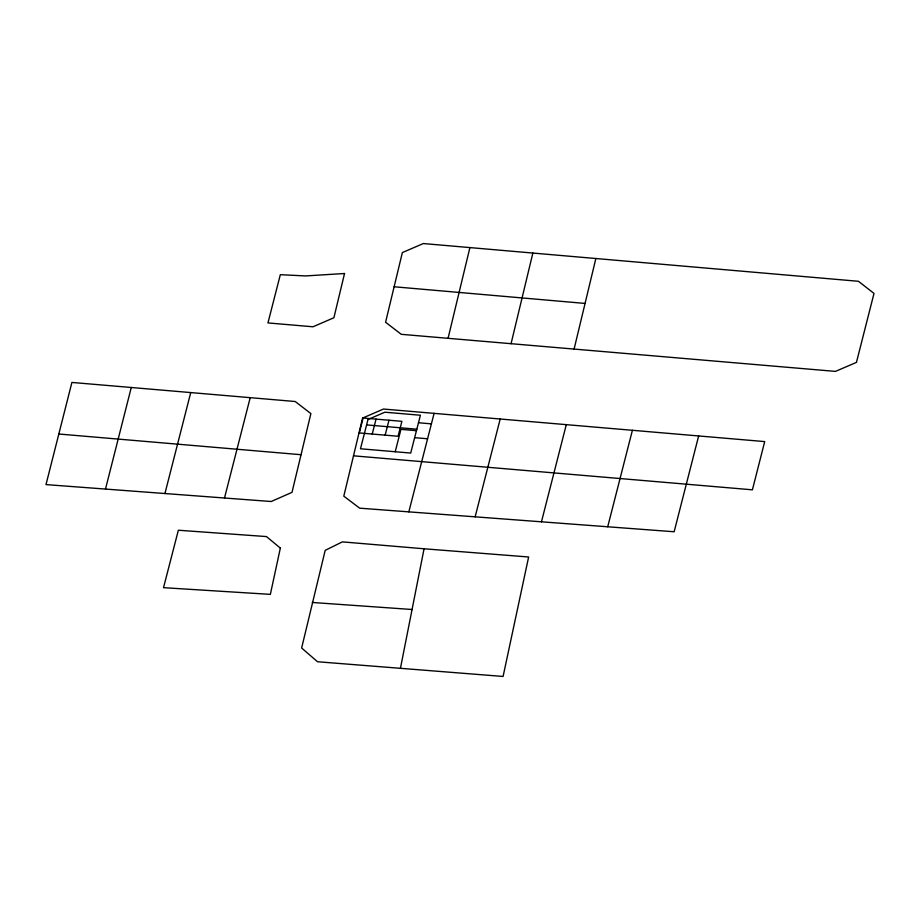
<?xml version="1.0" encoding="UTF-8"?>
<svg xmlns="http://www.w3.org/2000/svg" width="920" height="920" viewBox="0 0 920 920"><rect width="100%" height="100%" fill="white"/><g stroke="black" fill="none" stroke-linecap="round" stroke-linejoin="round"><path stroke-width="1.38" d="M400.418 668.426L424.062 548.78L528.632 556.991L503.091 676.453L317.526 661.744L301.634 648.013L325.197 550.344L342.378 541.88L424.062 548.78M574.091 349.082L595.861 258.52L858.44 281.29L874 293.422L856.451 362.388L835.463 371.392L401.258 334.316L385.584 322.241L402.362 252.574L423.315 243.547L595.861 258.52M511.06 343.7L532.864 253.046M448.063 338.307L469.901 247.583M301.047 454.71L310.879 413.586L295.216 401.511L131.273 387.492L71.909 382.444L46 484.598L271.193 501.515L291.996 492.361L301.047 454.71L58.558 433.998M105.489 489.072L131.273 387.492M164.933 493.534L190.727 392.598M475.145 516.833L500.204 419.002M541.466 521.801L566.294 424.66M250.205 397.67L224.492 498.019M372.221 434.044L376.05 419.129M385.147 435.148L388.976 420.233M395.209 451.743L400.947 429.353L416.449 430.686M408.825 511.865L434.102 413.344M607.717 526.769L632.396 430.307M698.648 435.965L674.153 531.76L359.651 508.173L343.804 496.156L362.572 418.082L383.479 409.043L764.704 441.588L752.41 489.819L353.522 455.825M312.294 602.473L412.367 609.523M418.485 422.751L431.411 423.855M366.608 424.902L416.829 429.191M414.655 437.667L427.581 438.771M584.775 303.404L394.116 286.764M280.347 548.113L270.353 594.366L163.518 587.673L178.353 530.231L266.466 536.578L280.347 548.113M344.54 273.505L333.902 317.745L312.984 326.784L267.95 322.92L280.324 274.689L305.589 275.931L344.54 273.505M363.124 418.013L359.306 432.94L398.072 436.252L401.89 421.337L363.124 418.013M367.988 419.508L360.479 448.776L410.711 453.065L420.405 415.242L384.87 412.206L367.988 419.508"/></g></svg>
